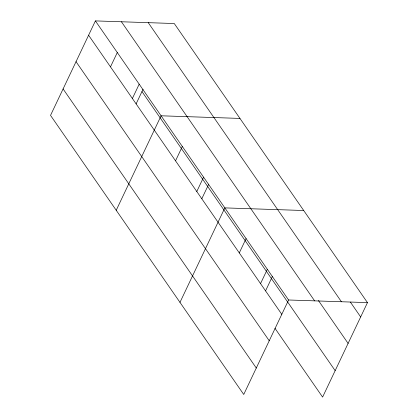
<?xml version="1.0" encoding="UTF-8"?>
<svg xmlns="http://www.w3.org/2000/svg" width="418" height="418" viewBox="0 0 418 418"><rect width="100%" height="100%" fill="white"/><g stroke="black" fill="none" stroke-linecap="round" stroke-linejoin="round"><path stroke-width="0.63" d="M95.398 20.9L50.531 115.384L243.731 394.472L288.598 299.988L95.398 20.9L174.269 23.528L367.469 302.616L322.602 397.1L274.971 328.292M110.488 66.859L117.291 52.532M132.386 98.491L139.189 84.159M136.101 103.904L143.066 89.243M116.22 210.275L161.087 115.791L239.958 118.419M175.534 160.82L182.337 146.488M196.784 191.517L203.587 177.19M201.789 198.796L208.754 184.134M179.975 302.376L224.842 207.887L303.714 210.515M239.289 252.916L246.092 238.589M260.539 283.618L267.342 269.286M265.545 290.891L272.51 276.23M288.598 299.988L367.469 302.616M350.404 302.125L360.666 316.943M148.238 22.661L341.438 301.749M318.422 300.521L348.105 343.397M121.424 21.767L314.623 300.855M141.963 91.563L335.163 370.651M88.59 35.232L281.795 314.32M76.034 61.681L269.234 340.769M63.092 88.935L256.291 368.023"/></g></svg>
